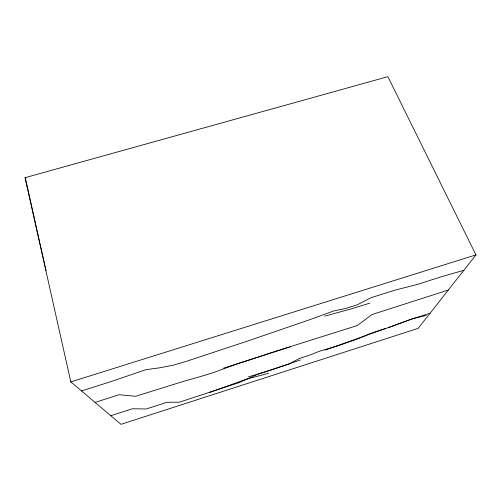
<?xml version="1.0" encoding="UTF-8"?>
<svg xmlns="http://www.w3.org/2000/svg" width="501" height="501" viewBox="0 0 501 501"><rect width="100%" height="100%" fill="white"/><g stroke="black" fill="none" stroke-linecap="round" stroke-linejoin="round"><path stroke-width="0.75" d="M475.95 254.896L418.178 328.343L120.979 424.328L70.816 381.906L25.05 177.698L387.893 76.672L475.95 254.896L70.816 381.906M209.662 392.358L246.561 379.144L268.586 373.295M300.393 359.968L265.78 371.836L248.408 376.852M388.25 327.629L412.661 318.699L426.169 315.43M325.024 350.124L385.3 328.593M369.87 303.13L351.721 308.735L324.579 316.181M110.79 415.711L132.439 408.76L146.298 408.966L167.115 402.265L179.289 402.203L239.209 382.601L259.042 373.702L288.908 364.045L299.404 358.453L309.393 355.24L319.651 351.182L339.296 345.358L359.405 338.263L370.133 333.553L389.941 327.103L410.488 319.5L430.083 313.213M95.046 402.397L119.125 394.738L135.614 396.291L181.406 382L204.151 375.487L215.305 371.924L237.393 363.807A872.479 570.025 -19.4 0 0 270.603 352.886L357.294 325.537L371.98 314.547L448.301 290.048M81.488 390.93L107.671 382.67L146.048 369.663L160.145 367.734L173.49 365.135L186.109 361.415L247.882 340.968L309.192 319.889L333.86 310.908L345.364 308.572L357.351 304.758L370.846 297.769L394.869 290.198L417.609 284.361L441.212 276.784L463.832 270.302M223.534 368.172L290.054 346.905M25.05 177.698L25.864 178.982M39.754 242.666L36.955 230.172M39.93 243.423L40.813 247.212M40.994 247.964L41.84 251.715M25.639 179.464L27.336 187.017M30.455 200.939L31.244 204.458M31.4 205.166L35.89 225.2M44.019 261.491L44.877 265.298M45.046 266.056L46.079 270.653M27.486 187.706L28.263 191.169M28.419 191.864L29.352 196.035M29.509 196.736L30.292 200.231M43.005 256.963L43.85 260.733M42.009 252.466L42.842 256.211M36.053 225.92L36.805 229.464"/></g></svg>
